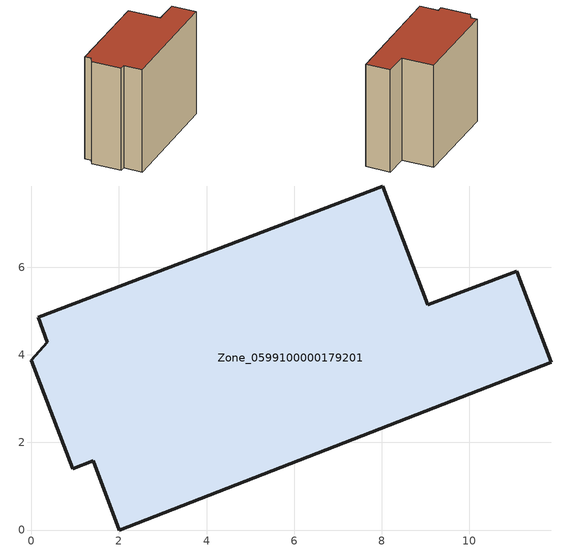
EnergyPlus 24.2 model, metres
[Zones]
Zone_0599100000179201
 floor ground (C_G): 1.41,1.58 0.95,1.4 0,3.87 0.37,4.28 0.16,4.85 8.02,7.85 9.05,5.14 11.08,5.91 11.87,3.83 2.01,0 z0
 wall outside (C_F): 11.87,3.83 11.08,5.91 9.05,5.14 8.02,7.85 0.16,4.85 0.37,4.28 0,3.87 0.95,1.4 1.41,1.58 2.01,0 11.87,3.83 z0:9.58
 roof outside (C_R): 1.41,1.58 2.01,0 11.87,3.83 11.08,5.91 9.05,5.14 8.02,7.85 0.16,4.85 0.37,4.28 0,3.87 0.95,1.4 z9.58
[BUILDING]
Pand.0599100000179201: North Axis=0; Terrain=City; Loads Convergence Tolerance Value=0.04; Temperature Convergence Tolerance Value=0.4; Solar Distribution=FullExterior; Maximum Number of Warmup Days=25; Minimum Number of Warmup Days=1
[Site:Location]
Rotterdam.The.Hague.AP_ZH_NLD Design_Conditions: Latitude=51.96; Longitude=4.45; Time Zone=1; Elevation=-4.5
[SITE:GROUNDTEMPERATURE:BUILDINGSURFACE]
18, 18, 18, 18, 18, 18, 18, 18, 18, 18, 18, 18
[MATERIAL] Thermal Absorptance=0.9; Solar Absorptance=0.7; Visible Absorptance=0.7
Name | Roughness | Thickness | Conductivity | Density | Specific Heat
G.TC.1946 | MediumSmooth | 0.15 | 1 | 540 | 1210
F.TC.1946 | Rough | 0.3 | 0.857143 | 1920 | 840
R.TC.1946 | MediumRough | 0.2 | 0.909091 | 1500 | 1000
[CONSTRUCTION]
C_G: G.TC.1946
C_F: F.TC.1946
C_R: R.TC.1946
[ZONE]
Zone_0599100000179201: Type=1; Multiplier=1; Ceiling Height=Autocalculate; Volume=Autocalculate; Floor Area=autocalculate; Part of Total Floor Area=Yes
[ZONEINFILTRATION:DESIGNFLOWRATE]
Infil_Zone_0599100000179201: Zone or ZoneList or Space or SpaceList=Zone_0599100000179201; Schedule=AlwaysOn; Design Flow Rate Calculation Method=Flow/Area; Flow Rate per Floor Area=0.003; Constant Term Coefficient=1; Temperature Term Coefficient=0; Velocity Term Coefficient=0; Velocity Squared Term Coefficient=0
[HVACTEMPLATE:ZONE:IDEALLOADSAIRSYSTEM]
Zone_0599100000179201: Maximum Heating Supply Air Temperature=50; Minimum Cooling Supply Air Temperature=13; Maximum Heating Supply Air Humidity Ratio=0.0156; Minimum Cooling Supply Air Humidity Ratio=0.0077; Heating Limit=NoLimit; Cooling Limit=NoLimit; Dehumidification Control Type=ConstantSensibleHeatRatio; Cooling Sensible Heat Ratio=0.7; Dehumidification Setpoint=60; Humidification Control Type=None; Humidification Setpoint=30; Outdoor Air Method=None; Outdoor Air Flow Rate per Person=0.00944; Outdoor Air Flow Rate per Zone Floor Area=0; Outdoor Air Flow Rate per Zone=0; Demand Controlled Ventilation Type=None; Outdoor Air Economizer Type=NoEconomizer; Heat Recovery Type=None; Sensible Heat Recovery Effectiveness=0.7; Latent Heat Recovery Effectiveness=0.65
[ZONECONTROL:THERMOSTAT]
ThermostatControl_Zone_0599100000179201: Zone or ZoneList=Zone_0599100000179201; Control Type Schedule=DualSetpointControlType; Control 1=Thermostat_Zone_0599100000179201; Temperature Difference Between Cutout And Setpoint=0
[THERMOSTATSETPOINT:DUALSETPOINT]
Thermostat_Zone_0599100000179201: Heating Setpoint Temperature Schedule=HeatingSetpoint_Zone_0599100000179201; Cooling Setpoint Temperature Schedule=CoolingSetpoint_Zone_0599100000179201
[SCHEDULE:COMPACT]
HeatingSetpoint_Zone_0599100000179201: Through: 12/31, For: AllDays, Until: 24:00, 21
CoolingSetpoint_Zone_0599100000179201: Through: 12/31, For: AllDays, Until: 24:00, 24
DualSetpointControlType: Through: 12/31, For: AllDays, Until: 24:00, 4
AlwaysOn: Through: 12/31, For: AllDays, Until: 24:00, 1
